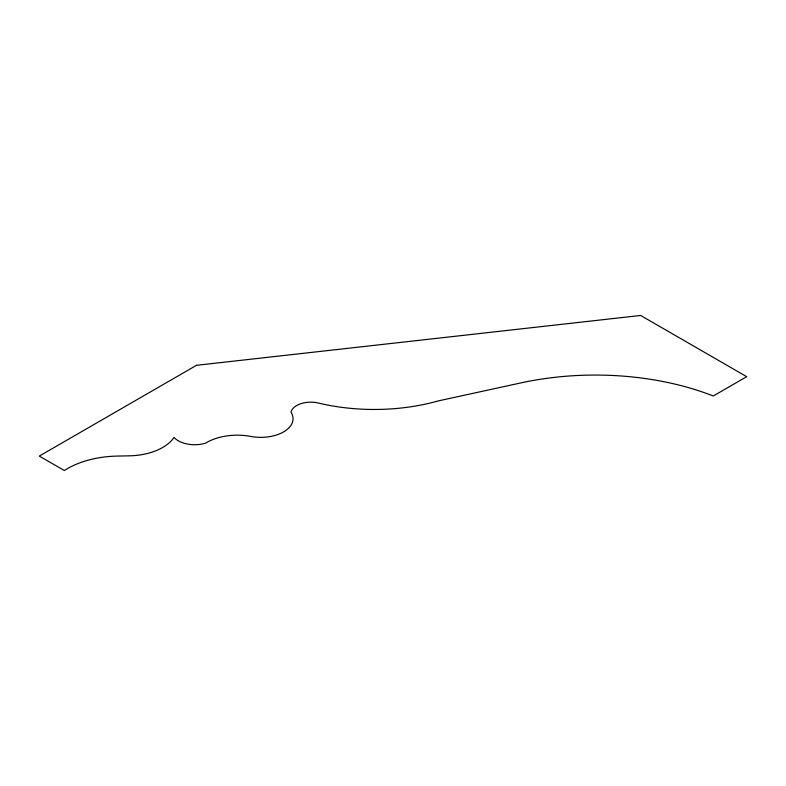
<?xml version="1.0" encoding="UTF-8"?>
<svg xmlns="http://www.w3.org/2000/svg" width="786" height="786" viewBox="0 0 786 786"><rect width="100%" height="100%" fill="white"/><g stroke="black" fill="none" stroke-linecap="round" stroke-linejoin="round"><path stroke-width="1.18" d="M196.52 365.303L39.3 456.077L64.364 470.539A73.855 42.641 0 0 1 117.242 456.077L129.395 455.831A49.606 28.64 0 0 0 174.011 437.389A23.167 13.372 0 0 0 205.627 443.147A43.279 24.985 0 0 1 249.447 436.181A32.275 18.638 0 0 0 283.638 431.887A32.275 18.638 0 0 0 290.967 412.139A20.043 11.574 0 0 1 319.381 403.277A145.823 84.19 0 0 0 438.509 400.85L521.079 382.87A210.284 121.408 0 0 1 713.285 395.977L746.7 376.681L640.649 315.461L196.52 365.303"/></g></svg>
